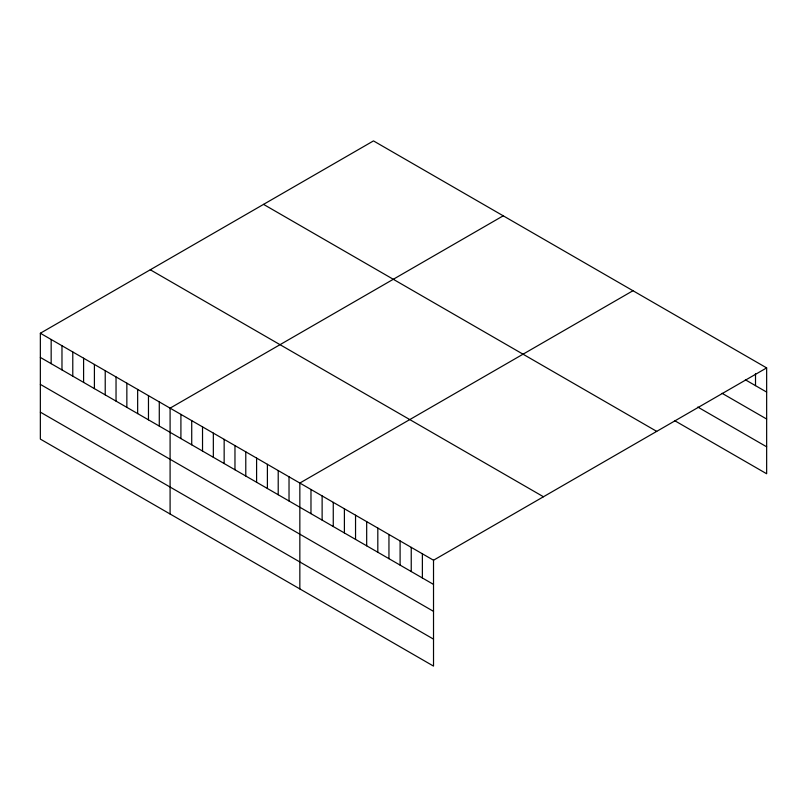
<?xml version="1.0" encoding="UTF-8"?>
<svg xmlns="http://www.w3.org/2000/svg" width="807" height="807" viewBox="0 0 807 807"><rect width="100%" height="100%" fill="white"/><g stroke="black" fill="none" stroke-linecap="round" stroke-linejoin="round"><path stroke-width="1.21" d="M40.35 333.241L433.52 560.229L433.52 666.098L40.35 439.099L40.35 333.241L373.48 140.902L766.65 367.901L766.65 473.759L674.491 420.558M503.225 215.812L170.095 408.15L170.095 514.009M632.97 290.722L299.841 483.05L299.841 588.918M433.52 560.229L766.65 367.901M745.386 379.804L766.65 392.081M722.094 393.312L766.65 419.035M697.783 407.051L766.65 446.806M263.546 204.373L656.716 431.372M150.284 269.77L543.454 496.759M40.35 357.42L433.52 584.409M40.35 384.374L433.52 611.363M40.35 412.145L433.52 639.134M755.513 373.56L755.513 385.645M422.374 553.804L422.374 577.983M411.237 547.368L411.237 571.548M400.101 540.942L400.101 565.122M388.954 534.506L388.954 558.686M377.817 528.071L377.817 552.25M366.681 521.645L366.681 545.825M355.544 515.209L355.544 539.389M344.397 508.783L344.397 532.963M333.261 502.347L333.261 526.527M322.124 495.922L322.124 520.101M310.977 489.486L310.977 513.666M289.027 476.816L289.027 500.996M278.213 470.572L278.213 494.752M267.399 464.328L267.399 488.507M256.596 458.083L256.596 482.263M245.782 451.839L245.782 476.019M234.968 445.605L234.968 469.785M224.154 439.361L224.154 463.541M213.341 433.117L213.341 457.297M202.527 426.873L202.527 451.052M191.723 420.629L191.723 444.808M180.909 414.384L180.909 438.564M159.282 401.906L159.282 426.086M148.468 395.662L148.468 419.842M137.654 389.418L137.654 413.598M126.85 383.174L126.85 407.353M116.037 376.94L116.037 401.119M105.223 370.695L105.223 394.875M94.409 364.451L94.409 388.631M83.595 358.207L83.595 382.387M72.781 351.963L72.781 376.143M61.978 345.729L61.978 369.899M51.164 339.485L51.164 363.664"/></g></svg>
